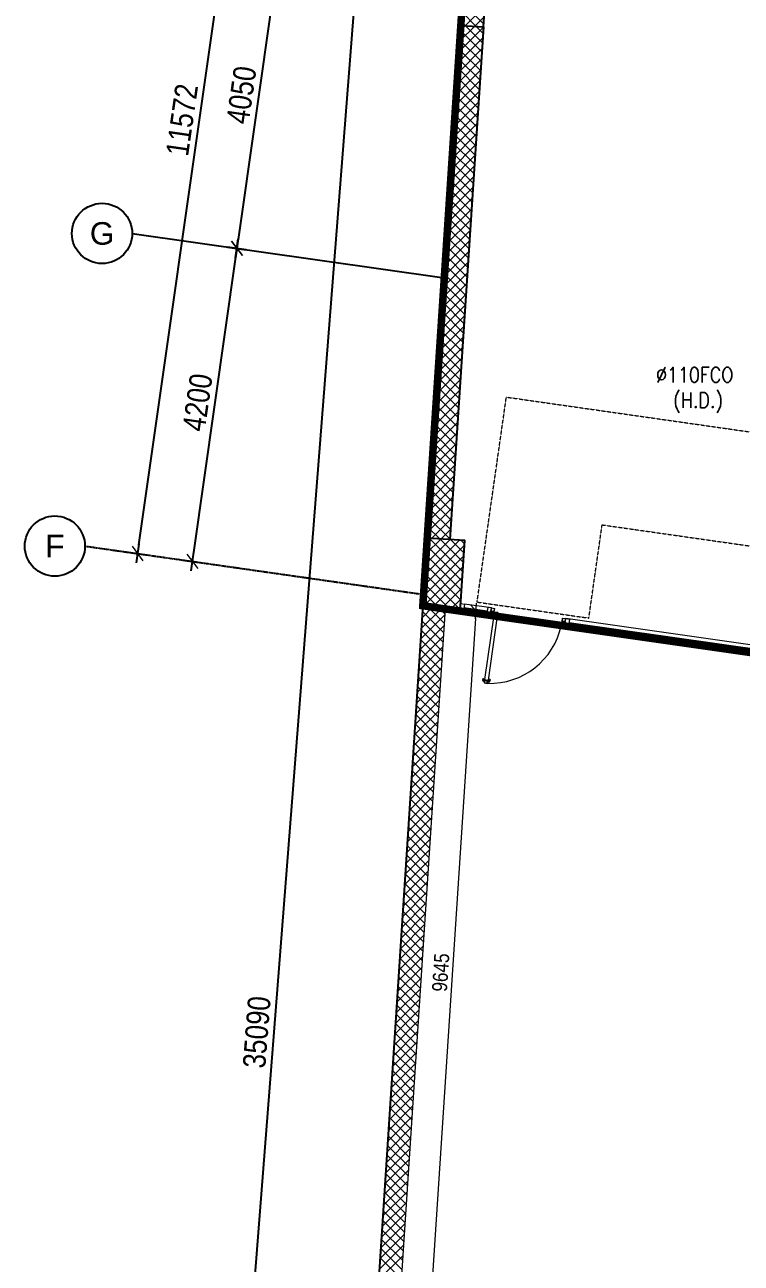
# Model space of a CAD drawing. Header units: inches. Extents: x 860051 to 1567527, y 277639 to 595672.
# Drawn here: x 1016907 to 1026428, y 354142 to 370593 of the extents above; entities that cross this region are included whole.
import ezdxf
from ezdxf.enums import TextEntityAlignment as Align

# ---------------------------------------------------------------- set-up
doc = ezdxf.new("R2010")
doc.units = ezdxf.units.IN
doc.header["$MEASUREMENT"] = 0
for name, pattern in [('CENTER', [50.8, 31.75, -6.35, 6.35, -6.35]), ('DASHED2', [9.525, 6.35, -3.175]), ('DOT2', [3.175, 0, -3.175]), ('HIDDEN', [9.525, 6.35, -3.175])]:
    doc.linetypes.add(name, pattern=pattern)
for name, color, linetype, lineweight in [('A-BLOCK', 43, 'Continuous', 13), ('A-DIMENSION', 7, 'Continuous', 9), ('A-GLASS', 4, 'Continuous', 5), ('A-HATCH CONCRETE', 254, 'Continuous', 5), ('A-LEASING LINE', 7, 'DASHED2', 9), ('escape route', 8, 'HIDDEN', 15)]:
    doc.layers.add(name, color=color, linetype=linetype, lineweight=lineweight)
for name, color, linetype in [('Axis', 9, 'CENTER'), ('dim-axis', 15, 'Continuous'), ('FFNEW', 252, 'Continuous'), ('P-PIPE-DRA-TXT', 181, 'Continuous'), ('S-COL', 210, 'Continuous'), ('S-WALL', 1, 'Continuous')]:
    doc.layers.add(name, color=color, linetype=linetype)
doc.styles.add('ARIAL', font='ARIALN.TTF')
doc.styles.add('SS', font='romand.shx', dxfattribs={"width": 0.85, "height": 200})
doc.styles.get("Standard").update_dxf_attribs({"font": 'arial.ttf'})
doc.styles.add('style1', font='arial.ttf')
doc.dimstyles.new('DIM-100', dxfattribs={"dimscale": 150, "dimtxt": 2, "dimasz": 1, "dimexe": 0.75, "dimexo": 1, "dimgap": 0.5, "dimtad": 1, "dimdec": 0, "dimzin": 11, "dimdsep": 46, "dimtxsty": 'ARIAL', "dimblk": 'R', "dimcen": 2.5, "dimdle": 1, "dimclrd": 256, "dimclre": 256, "dimclrt": 256, "dimazin": 0, "dimtfac": 1, "dimtdec": 0, "dimtix": 1, "dimtmove": 2, "dimatfit": 3, "dimldrblk": 'R', "dimtolj": 1, "dimtzin": 3, "dimlwd": -1, "dimlwe": 13, "dimarcsym": 0})
doc.dimstyles.get("Standard").update_dxf_attribs({"dimtxt": 0.18, "dimasz": 0.18, "dimexe": 0.18, "dimexo": 0.0625, "dimgap": 0.09, "dimtad": 0, "dimtih": 1, "dimtoh": 1, "dimdec": 4, "dimzin": 0, "dimdsep": 46, "dimtxsty": 'Standard', "dimcen": 0.09, "dimadec": 0, "dimazin": 0, "dimtfac": 1, "dimtdec": 4, "dimtofl": 0, "dimtmove": 0, "dimatfit": 3, "dimfxl": 1, "dimtolj": 1, "dimtzin": 0, "dimarcsym": 0})
pattern_1 = [(45, (1013480.555, -68927.58), (-66.29126, 66.29126), []), (135, (1013480.555, -68927.58), (-66.29126, -66.29126), [])]

# ---------------------------------------------------------------- blocks, each defined once
blk = doc.blocks.new('R')
for p, q in [((-1.05, 0), (1.05, 0)), ((0, -1.05), (0, 1.05))]:
    blk.add_line(p, q)
at = {"color": 4, "lineweight": 13}
blk.add_line((-0.71, -0.71), (0.71, 0.71), dxfattribs=at)
blk = doc.blocks.new('*D129')
at = {"layer": 'A-DIMENSION', "linetype": 'DOT2', "lineweight": 13, "transparency": 16777216}
for p, q in [((1022595, 362827), (1022977, 362802)), ((1021964, 353203), (1022346, 353178))]:
    blk.add_line(p, q, dxfattribs=at)
at = {"layer": 'A-DIMENSION', "transparency": 16777216}
blk.add_line((1022896, 362707), (1022278, 353283), dxfattribs=at)
at = {"layer": 'Defpoints', "color": 0, "transparency": 16777216}
for p in [(1022495, 362833), (1021865, 353209), (1022272, 353183)]:
    blk.add_point(p, dxfattribs=at)
at = {"layer": 'A-DIMENSION', "transparency": 16777216, "xscale": 100, "yscale": 100, "zscale": 100}
for p, rotation in [((1022902, 362807), 86.25104902137335), ((1022272, 353183), 266.2510490213733)]:
    blk.add_blockref('R', p, dxfattribs=dict(at, rotation=rotation))
at = {"layer": 'A-DIMENSION', "transparency": 16777216, "insert": (1022435, 358005), "char_height": 200, "attachment_point": 5, "rotation": 86.251, "style": 'ARIAL'}
blk.add_mtext('\\A1;9645', dxfattribs=at)
blk = doc.blocks.new('*D107')
at = {"layer": 'Defpoints', "color": 0, "transparency": 16777216}
for p in [(1417261, 597924), (1417261, 597924), (1415626, 586468)]:
    blk.add_point(p, dxfattribs=at)
at = {"layer": 'dim-axis', "color": 251, "linetype": 'DOT2', "lineweight": 13, "transparency": 16777216}
for p, q in [((1417113, 597945), (1417150, 597940)), ((1415478, 586489), (1415515, 586484))]:
    blk.add_line(p, q, dxfattribs=at)
at = {"layer": 'dim-axis', "color": 251, "transparency": 16777216}
blk.add_line((1415643, 586586), (1417244, 597805), dxfattribs=at)
at = {"layer": 'dim-axis', "color": 251, "transparency": 16777216, "xscale": 120, "yscale": 120, "zscale": 120}
for p, rotation in [((1417261, 597924), 81.8772662833131), ((1415626, 586468), 261.8772662833131)]:
    blk.add_blockref('R', p, dxfattribs=dict(at, rotation=rotation))
at = {"layer": 'dim-axis', "color": 251, "transparency": 16777216, "insert": (1416218, 592228), "char_height": 300, "attachment_point": 5, "rotation": 81.8773, "style": 'ARIAL'}
blk.add_mtext('\\A1;11572', dxfattribs=at)
blk = doc.blocks.new('*D109')
at = {"layer": 'Defpoints', "color": 0, "transparency": 16777216}
for p in [(1417520, 594531), (1416947, 590522), (1416947, 590522)]:
    blk.add_point(p, dxfattribs=at)
at = {"layer": 'dim-axis', "color": 251, "linetype": 'DOT2', "lineweight": 13, "transparency": 16777216}
for p, q in [((1417371, 594552), (1417408, 594547)), ((1416799, 590543), (1416836, 590538))]:
    blk.add_line(p, q, dxfattribs=at)
at = {"layer": 'dim-axis', "color": 251, "transparency": 16777216}
blk.add_line((1417503, 594412), (1416964, 590640), dxfattribs=at)
at = {"layer": 'dim-axis', "color": 251, "transparency": 16777216, "xscale": 120, "yscale": 120, "zscale": 120}
for p, rotation in [((1417520, 594531), 81.87726634670558), ((1416947, 590522), 261.8772663467056)]:
    blk.add_blockref('R', p, dxfattribs=dict(at, rotation=rotation))
at = {"layer": 'dim-axis', "color": 251, "transparency": 16777216, "insert": (1417008, 592559), "char_height": 300, "attachment_point": 5, "rotation": 81.8773, "style": 'ARIAL'}
blk.add_mtext('\\A1;4050', dxfattribs=at)
blk = doc.blocks.new('*D110')
at = {"layer": 'Defpoints', "color": 0, "transparency": 16777216}
for p in [(1416947, 590522), (1416354, 586364), (1416354, 586364)]:
    blk.add_point(p, dxfattribs=at)
at = {"layer": 'dim-axis', "color": 251, "linetype": 'DOT2', "lineweight": 13, "transparency": 16777216}
for p, q in [((1416799, 590543), (1416836, 590538)), ((1416205, 586385), (1416243, 586380))]:
    blk.add_line(p, q, dxfattribs=at)
at = {"layer": 'dim-axis', "color": 251, "transparency": 16777216}
blk.add_line((1416930, 590403), (1416371, 586483), dxfattribs=at)
at = {"layer": 'dim-axis', "color": 251, "transparency": 16777216, "xscale": 120, "yscale": 120, "zscale": 120}
for p, rotation in [((1416947, 590522), 81.87726634670558), ((1416354, 586364), 261.8772663467056)]:
    blk.add_blockref('R', p, dxfattribs=dict(at, rotation=rotation))
at = {"layer": 'dim-axis', "color": 251, "transparency": 16777216, "insert": (1416425, 588475), "char_height": 300, "attachment_point": 5, "rotation": 81.8773, "style": 'ARIAL'}
blk.add_mtext('\\A1;4200', dxfattribs=at)
blk = doc.blocks.new('*D86')
at = {"layer": 'Defpoints', "color": 0, "transparency": 16777216}
for p in [(1418810, 597585), (1420642, 597441), (1417901, 562459)]:
    blk.add_point(p, dxfattribs=at)
at = {"layer": 'dim-axis', "color": 251, "linetype": 'DOT2', "lineweight": 13, "transparency": 16777216}
for p, q in [((1420492, 597453), (1418698, 597594)), ((1417752, 562470), (1415957, 562611))]:
    blk.add_line(p, q, dxfattribs=at)
at = {"layer": 'dim-axis', "color": 251, "transparency": 16777216}
blk.add_line((1416079, 562722), (1418801, 597465), dxfattribs=at)
at = {"layer": 'dim-axis', "color": 251, "transparency": 16777216, "xscale": 120, "yscale": 120, "zscale": 120}
for p, rotation in [((1418810, 597585), 85.52071850426807), ((1416070, 562602), 265.5207185042681)]:
    blk.add_blockref('R', p, dxfattribs=dict(at, rotation=rotation))
at = {"layer": 'dim-axis', "color": 251, "transparency": 16777216, "insert": (1417212, 580111), "char_height": 300, "attachment_point": 5, "rotation": 85.5207, "style": 'ARIAL'}
blk.add_mtext('\\A1;35090', dxfattribs=at)
blk = doc.blocks.new('SGSR')
at = {"layer": 'Axis', "color": 251, "ltscale": 0.5}
blk.add_line((1414927.7, 586567.4), (1419426.9, 585925.2), dxfattribs=at)
at = {"layer": 'Axis', "color": 251, "linetype": 'Continuous'}
for centre in [(1415154.9, 590720.4), (1414527.7, 586567.4)]:
    blk.add_circle(centre, 400, dxfattribs=at)
at = {"layer": 'dim-axis', "color": 251}
blk.add_line((1415554.9, 590720.4), (1419702.3, 590128.5), dxfattribs=at)
at = {"layer": 'S-WALL', "color": 251}
blk.add_lwpolyline([(1417889.2, 562458.6), (1468019.2, 562458.6), (1469810.8, 590401.2), (1420184.3, 597484.1)], close=True, dxfattribs=at)
at = {"layer": 'Axis', "color": 251, "linetype": 'Continuous', "style": 'style1'}
for s, p in [('G', (1415154.9, 590720.4)), ('F', (1414527.7, 586567.4))]:
    blk.add_text(s, height=300, dxfattribs=at).set_placement(p, align=Align.MIDDLE)
at = {"layer": 'dim-axis', "color": 251}
for p1, p2, distance, picture, middle in [((1415626.3, 586467.7), (1417261.4, 597923.9), 0, '*D107', (1416218, 592228)), ((1417901.1, 562458.6), (1420641.6, 597441.4), 1837.1, '*D86', (1417212.3, 580111.3))]:
    dim = blk.add_aligned_dim(p1=p1, p2=p2, distance=distance, dimstyle='DIM-100', override={"dimasz": 0.8, "dimclrd": 251, "dimclre": 251, "dimclrt": 251}, dxfattribs=at)
    dim.commit()
    dim.dimension.update_dxf_attribs({"geometry": picture, "text_midpoint": middle})
for base, p1, p2, picture, middle in [((1416947.3, 590521.7), (1417519.6, 594531.1), (1416947.3, 590521.7), '*D109', (1417007.6, 592558.6)), ((1416353.9, 586363.8), (1416947.3, 590521.7), (1416353.9, 586363.8), '*D110', (1416424.7, 588475))]:
    dim = blk.add_linear_dim(base=base, p1=p1, p2=p2, angle=81.87727, dimstyle='DIM-100', override={"dimasz": 0.8, "dimclrd": 251, "dimclre": 251, "dimclrt": 251}, dxfattribs=at)
    dim.commit()
    dim.dimension.update_dxf_attribs({"geometry": picture, "text_midpoint": middle})

msp = doc.modelspace()

# ---------------------------------------------------------------- hatches: boundary and pattern name
at = {"layer": 'A-HATCH CONCRETE'}
h = msp.add_hatch(dxfattribs=at)
h.set_pattern_fill('ANSI37', color=251, scale=750)
h.set_pattern_definition(pattern_1)
h.paths.add_polyline_path([(1022702.3, 370583.9), (1023001.7, 370564.3), (1023046, 371240.1), (1022748.1, 371282.4)])
h = msp.add_hatch(dxfattribs=at)
h.set_pattern_fill('ANSI37', color=251, scale=750)
h.set_pattern_definition(pattern_1)
h.paths.add_polyline_path([(1022755.1, 363741.3), (1022256.2, 363774), (1022197.4, 362875.9), (1022693.8, 362805.1)])
h = msp.add_hatch(dxfattribs=at)
h.set_pattern_fill('ANSI37', color=254, scale=750)
h.set_pattern_definition([(45, (1013480.555, -68927.58), (-66.29126, 66.29126), []), (135, (1013480.555, -68927.58), (-66.29126, -66.29126), [])])
h.paths.add_polyline_path([(1022693.8, 362805.1), (1022197.4, 362875.9), (1022693.8, 362805.1)])

# ---------------------------------------------------------------- linework, layer by layer
at = {"layer": 'A-BLOCK', "color": 254, "ltscale": 100}
msp.add_line((1022495.1, 362833.4), (1021635.2, 349709.4), dxfattribs=at)
at = {"layer": 'A-BLOCK', "color": 251, "ltscale": 100}
for p, q in [((1022495.1, 362833.4), (1022495.1, 362833.4)), ((1031083.6, 361607.6), (1024084.3, 362606.5))]:
    msp.add_line(p, q, dxfattribs=at)
msp.add_lwpolyline([(1023044.4, 362755), (1023044.4, 362755), (1023093.9, 362747.9), (1023093.9, 362748)], dxfattribs=at)
at = {"layer": 'A-GLASS', "color": 251}
for p, q in [((1023093.9, 362747.9), (1022736, 362799)), ((1023051.5, 362804.5), (1022743.2, 362848.5)), ((1023108, 362846.9), (1022750.2, 362897.9)), ((1031083.6, 361607.6), (1024084.3, 362606.5)), ((1031097.8, 361706.5), (1024098.4, 362705.5)), ((1031090.7, 361657.2), (1024140.9, 362649.1))]:
    msp.add_line(p, q, dxfattribs=at)
at = {"layer": 'A-GLASS', "color": 254}
msp.add_line((1023093.9, 362747.9), (1022736, 362799), dxfattribs=at)
at = {"layer": 'A-GLASS', "color": 254, "ltscale": 0.5}
for p, q in [((1023140.2, 362750.5), (1023018.2, 361895.5)), ((1023185.1, 362744), (1023063.1, 361889.1)), ((1023101.6, 362801.9), (1023108, 362846.9)), ((1023101.6, 362801.9), (1023146.6, 362795.5)), ((1023106.7, 362805.7), (1023111.9, 362841.7)), ((1023142.7, 362800.6), (1023106.7, 362805.7)), ((1023108, 362846.9), (1023153, 362840.5)), ((1023147.9, 362836.6), (1023111.9, 362841.7)), ((1023140.2, 362750.5), (1023146.6, 362795.5)), ((1023140.2, 362750.5), (1023158.2, 362747.9)), ((1023142.7, 362800.6), (1023147.9, 362836.6)), ((1023150.4, 362790.3), (1023145.3, 362754.3)), ((1023145.3, 362754.3), (1023154.3, 362753)), ((1023146.6, 362795.5), (1023153, 362840.5)), ((1023146.6, 362795.5), (1023191.6, 362789)), ((1023150.4, 362790.3), (1023186.4, 362785.2)), ((1023155.6, 362762), (1023154.3, 362753)), ((1023155.6, 362762), (1023160.1, 362761.4)), ((1023158.2, 362747.9), (1023160.1, 362761.4)), ((1023159.4, 362756.9), (1023168.4, 362755.6)), ((1023167.2, 362746.6), (1023169.1, 362760.1)), ((1023167.2, 362746.6), (1023185.2, 362744)), ((1023169.1, 362760.1), (1023173.6, 362759.5)), ((1023173.6, 362759.5), (1023172.3, 362750.5)), ((1023172.3, 362750.5), (1023181.3, 362749.2)), ((1023186.4, 362785.2), (1023181.3, 362749.2)), ((1023185.2, 362744), (1023191.6, 362789)), ((1022995.1, 361910.7), (1022991.5, 361885.5)), ((1022995.1, 361910.7), (1023001.8, 361909.7)), ((1023001.8, 361909.7), (1022998.2, 361884.5)), ((1023014.6, 361870.7), (1023001.1, 361872.7)), ((1023015.6, 361877.5), (1023002.1, 361879.4)), ((1023018.2, 361895.5), (1023011.8, 361850.5)), ((1023011.8, 361850.5), (1023056.8, 361844.1)), ((1023016.9, 361854.3), (1023022, 361890.3)), ((1023016.9, 361854.3), (1023052.9, 361849.2)), ((1023018.2, 361895.5), (1023036.2, 361892.9)), ((1023022, 361890.3), (1023031, 361889.1)), ((1023029.7, 361880.1), (1023031, 361889.1)), ((1023029.7, 361880.1), (1023034.2, 361879.4)), ((1023036.2, 361892.9), (1023034.2, 361879.4)), ((1023034.9, 361883.9), (1023043.9, 361882.6)), ((1023045.2, 361891.6), (1023043.2, 361878.1)), ((1023043.2, 361878.1), (1023047.7, 361877.5)), ((1023045.2, 361891.6), (1023063.2, 361889.1)), ((1023047.7, 361877.5), (1023049, 361886.5)), ((1023049, 361886.5), (1023058, 361885.2)), ((1023052.9, 361849.2), (1023058, 361885.2)), ((1023063.2, 361889.1), (1023056.8, 361844.1)), ((1023059.6, 361864.3), (1023073.1, 361862.4)), ((1023060.6, 361871.1), (1023074.1, 361869.1)), ((1023082.8, 361898.1), (1023079.3, 361873)), ((1023089.6, 361897.2), (1023082.8, 361898.1)), ((1023089.6, 361897.2), (1023086, 361872))]:
    msp.add_line(p, q, dxfattribs=at)
at = {"layer": 'A-GLASS', "color": 251, "ltscale": 0.5}
for p, q in [((1023101.6, 362801.9), (1023108, 362846.9)), ((1023101.6, 362801.9), (1023146.6, 362795.5)), ((1023106.7, 362805.7), (1023111.9, 362841.7)), ((1023142.7, 362800.6), (1023106.7, 362805.7)), ((1023108, 362846.9), (1023153, 362840.5)), ((1023147.9, 362836.6), (1023111.9, 362841.7)), ((1023140.2, 362750.5), (1023138.9, 362741.6)), ((1023140.2, 362750.5), (1023146.6, 362795.5)), ((1023140.2, 362750.5), (1023158.2, 362747.9)), ((1023142.7, 362800.6), (1023147.9, 362836.6)), ((1023150.4, 362790.3), (1023145.3, 362754.3)), ((1023145.3, 362754.3), (1023154.3, 362753)), ((1023146.6, 362795.5), (1023153, 362840.5)), ((1023146.6, 362795.5), (1023191.6, 362789)), ((1023150.4, 362790.3), (1023186.4, 362785.2)), ((1023155.6, 362762), (1023154.3, 362753)), ((1023155.6, 362762), (1023160.1, 362761.4)), ((1023158.2, 362747.9), (1023160.1, 362761.4)), ((1023159.4, 362756.9), (1023168.4, 362755.6)), ((1023167.2, 362746.6), (1023169.1, 362760.1)), ((1023167.2, 362746.6), (1023185.2, 362744)), ((1023169.1, 362760.1), (1023173.6, 362759.5)), ((1023173.6, 362759.5), (1023172.3, 362750.5)), ((1023172.3, 362750.5), (1023181.3, 362749.2)), ((1023186.4, 362785.2), (1023181.3, 362749.2)), ((1023185.1, 362744), (1023183.9, 362735.1)), ((1023185.2, 362744), (1023191.6, 362789)), ((1024047, 362667), (1024053.4, 362712)), ((1024047, 362667), (1024092, 362660.5)), ((1024052.1, 362670.8), (1024057.3, 362706.8)), ((1024088.1, 362665.7), (1024052.1, 362670.8)), ((1024053.4, 362712), (1024098.4, 362705.5)), ((1024093.3, 362701.7), (1024057.3, 362706.8)), ((1024088.1, 362665.7), (1024093.3, 362701.7)), ((1024092, 362660.5), (1024098.4, 362705.5))]:
    msp.add_line(p, q, dxfattribs=at)
at = {"layer": 'A-GLASS', "color": 251}
for points in [[(1022750.2, 362897.9), (1022736.1, 362798.9), (1022693.8, 362805.1), (1022700.7, 362905)], [(1023058.5, 362853.9), (1023044.4, 362755), (1023093.9, 362747.9), (1023108, 362846.9)], [(1024147.9, 362698.5), (1024133.8, 362599.5), (1024084.3, 362606.5), (1024098.4, 362705.5)]]:
    msp.add_lwpolyline(points, close=True, dxfattribs=at)
at = {"layer": 'A-GLASS', "color": 254}
msp.add_lwpolyline([(1022736.1, 362799), (1022736.1, 362798.9), (1022693.8, 362805.1), (1022693.8, 362805.1)], dxfattribs=at)
at = {"layer": 'A-GLASS', "color": 251, "ltscale": 0.5}
msp.add_circle((1023142.1, 362792.1), 3.98, dxfattribs=at)
at = {"layer": 'A-GLASS', "color": 254, "ltscale": 0.5}
msp.add_circle((1023142.1, 362792.1), 3.98, dxfattribs=at)
for centre, radius, start, end in [((1023083.3, 362819.4), 975.7, 268.443, 347.80954), ((1023002.7, 361883.9), 11.4, 171.90412, 261.85506), ((1023002.7, 361883.9), 4.55, 171.90412, 261.85506), ((1023074.8, 361873.6), 11.4, 261.90476, 351.85569), ((1023074.8, 361873.6), 4.55, 261.90476, 351.85569)]:
    msp.add_arc(centre, radius, start, end, dxfattribs=at)
at = {"layer": 'A-GLASS', "color": 251, "ltscale": 0.5}
msp.add_arc((1023083.3, 362819.4), 975.7, 347.80954, 351.01275, dxfattribs=at)
at = {"layer": 'A-HATCH CONCRETE', "color": 251, "linetype": 'Continuous'}
for p, q in [((1022678.9, 370235.9), (1023000.6, 370557.6)), ((1022688.2, 370377.7), (1022882.6, 370572.1)), ((1022979.3, 370232.9), (1022697.2, 370515)), ((1022697.5, 370519.6), (1022758.1, 370580.3)), ((1022987.5, 370357.3), (1022765, 370579.8)), ((1022995.6, 370481.7), (1022906.8, 370570.5)), ((1022669.6, 370094), (1022991.3, 370415.7)), ((1022971.2, 370108.5), (1022689, 370390.6)), ((1022660.3, 369952.1), (1022982, 370273.8)), ((1022954.9, 369859.6), (1022672.7, 370141.8)), ((1022963, 369984), (1022680.9, 370266.2)), ((1022641.7, 369668.4), (1022963.4, 369990.1)), ((1022651, 369810.2), (1022972.7, 370132)), ((1022946.7, 369735.2), (1022664.6, 370017.3)), ((1022632.4, 369526.5), (1022954.1, 369848.2)), ((1022938.6, 369610.7), (1022656.4, 369892.9)), ((1022623.1, 369384.6), (1022944.8, 369706.3)), ((1022930.4, 369486.3), (1022648.3, 369768.5)), ((1022613.8, 369242.7), (1022935.5, 369564.4)), ((1022914.1, 369237.5), (1022632, 369519.6)), ((1022922.3, 369361.9), (1022640.1, 369644)), ((1022604.5, 369100.8), (1022926.2, 369422.6)), ((1022906, 369113), (1022623.8, 369395.2)), ((1022595.2, 368959), (1022916.9, 369280.7)), ((1022897.8, 368988.6), (1022615.6, 369270.8)), ((1022576.6, 368675.2), (1022898.3, 368996.9)), ((1022585.9, 368817.1), (1022907.6, 369138.8)), ((1022881.5, 368739.7), (1022599.3, 369021.9)), ((1022889.7, 368864.2), (1022607.5, 369146.3)), ((1022567.3, 368533.3), (1022889.1, 368855)), ((1022873.3, 368615.3), (1022591.2, 368897.5)), ((1022558, 368391.4), (1022879.8, 368713.2)), ((1022865.2, 368490.9), (1022583, 368773)), ((1022548.7, 368249.6), (1022870.5, 368571.3)), ((1022848.9, 368242), (1022566.7, 368524.2)), ((1022857, 368366.5), (1022574.9, 368648.6)), ((1022539.4, 368107.7), (1022861.2, 368429.4)), ((1022840.7, 368117.6), (1022558.6, 368399.7)), ((1022530.1, 367965.8), (1022851.9, 368287.5)), ((1022832.6, 367993.2), (1022550.4, 368275.3)), ((1022511.5, 367682), (1022833.3, 368003.8)), ((1022520.8, 367823.9), (1022842.6, 368145.6)), ((1022816.3, 367744.3), (1022534.1, 368026.5)), ((1022824.4, 367868.7), (1022542.3, 368150.9)), ((1022502.3, 367540.2), (1022824, 367861.9)), ((1022808.1, 367619.9), (1022526, 367902)), ((1022493, 367398.3), (1022814.7, 367720)), ((1022800, 367495.4), (1022517.8, 367777.6)), ((1022483.7, 367256.4), (1022805.4, 367578.1)), ((1022783.7, 367246.6), (1022501.5, 367528.7)), ((1022791.8, 367371), (1022509.7, 367653.2)), ((1022474.4, 367114.5), (1022796.1, 367436.3)), ((1022775.5, 367122.2), (1022493.4, 367404.3)), ((1022465.1, 366972.6), (1022786.8, 367294.4)), ((1022767.4, 366997.7), (1022485.2, 367279.9)), ((1022455.8, 366830.8), (1022777.5, 367152.5)), ((1022751, 366748.9), (1022468.9, 367031)), ((1022759.2, 366873.3), (1022477, 367155.5)), ((1022437.2, 366547), (1022758.9, 366868.7)), ((1022446.5, 366688.9), (1022768.2, 367010.6)), ((1022742.9, 366624.4), (1022460.7, 366906.6)), ((1022427.9, 366405.1), (1022749.6, 366726.9)), ((1022734.7, 366500), (1022452.6, 366782.2)), ((1022418.6, 366263.3), (1022740.3, 366585)), ((1022718.4, 366251.2), (1022436.3, 366533.3)), ((1022726.6, 366375.6), (1022444.4, 366657.7)), ((1022409.3, 366121.4), (1022731, 366443.1)), ((1022710.3, 366126.7), (1022428.1, 366408.9)), ((1022400, 365979.5), (1022721.7, 366301.2)), ((1022702.1, 366002.3), (1022420, 366284.4)), ((1022390.7, 365837.6), (1022712.4, 366159.3)), ((1022685.8, 365753.4), (1022403.7, 366035.6)), ((1022694, 365877.9), (1022411.8, 366160)), ((1022372.1, 365553.9), (1022693.8, 365875.6)), ((1022381.4, 365695.7), (1022703.1, 366017.5)), ((1022677.7, 365629), (1022395.5, 365911.2)), ((1022362.8, 365412), (1022684.5, 365733.7)), ((1022669.5, 365504.6), (1022387.4, 365786.7)), ((1022353.5, 365270.1), (1022675.2, 365591.8)), ((1022653.2, 365255.7), (1022371.1, 365537.9)), ((1022661.4, 365380.1), (1022379.2, 365662.3)), ((1022344.2, 365128.2), (1022665.9, 365449.9)), ((1022645.1, 365131.3), (1022362.9, 365413.4)), ((1022334.9, 364986.3), (1022656.6, 365308.1)), ((1022636.9, 365006.9), (1022354.7, 365289)), ((1022325.6, 364844.5), (1022647.3, 365166.2)), ((1022620.6, 364758), (1022338.4, 365040.2)), ((1022628.7, 364882.4), (1022346.6, 365164.6)), ((1022307, 364560.7), (1022628.7, 364882.4)), ((1022316.3, 364702.6), (1022638, 365024.3)), ((1022612.4, 364633.6), (1022330.3, 364915.7)), ((1022297.7, 364418.8), (1022619.4, 364740.5)), ((1022604.3, 364509.1), (1022322.1, 364791.3)), ((1022288.4, 364276.9), (1022610.2, 364598.7)), ((1022596.1, 364384.7), (1022314, 364666.9)), ((1022279.1, 364135.1), (1022600.9, 364456.8)), ((1022579.8, 364135.9), (1022297.7, 364418)), ((1022588, 364260.3), (1022305.8, 364542.4)), ((1022269.8, 363993.2), (1022591.6, 364314.9)), ((1022571.7, 364011.4), (1022289.5, 364293.6)), ((1022260.5, 363851.3), (1022582.3, 364173)), ((1022563.5, 363887), (1022281.4, 364169.2)), ((1022422.2, 363763.1), (1022265.1, 363920.3)), ((1022555.4, 363762.6), (1022273.2, 364044.7)), ((1022312.2, 363770.3), (1022573, 364031.2)), ((1022436.6, 363762.2), (1022563.7, 363889.3)), ((1022280.3, 363772.4), (1022256.9, 363795.9)), ((1022241.9, 363567.5), (1022242.7, 363568.3)), ((1022249.4, 363670.8), (1022248.8, 363671.4)), ((1022251.2, 363709.4), (1022252, 363710.2)), ((1022233.1, 363421.9), (1022232.4, 363422.6)), ((1022232.6, 363425.7), (1022233.4, 363426.4)), ((1022241.3, 363546.3), (1022240.6, 363547)), ((1022223.4, 363283.8), (1022224.1, 363284.6)), ((1022225, 363297.5), (1022224.3, 363298.1)), ((1022214.1, 363141.9), (1022214.8, 363142.7)), ((1022216.8, 363173), (1022216.1, 363173.7)), ((1022200.5, 362924.2), (1022199.8, 362924.9)), ((1022204.8, 363000), (1022205.5, 363000.8)), ((1022208.7, 363048.6), (1022208, 363049.3)), ((1022327.3, 362857.4), (1022327.3, 362857.4)), ((1022412, 362845.3), (1022412, 362845.3)), ((1022443.3, 362840.8), (1022443.3, 362840.8))]:
    msp.add_line(p, q, dxfattribs=at)
at = {"layer": 'A-HATCH CONCRETE', "color": 254, "linetype": 'Continuous'}
for p, q in [((1022241.9, 363567.5), (1022242.7, 363568.3)), ((1022233.1, 363421.9), (1022232.4, 363422.6)), ((1022232.6, 363425.7), (1022233.4, 363426.4)), ((1022241.3, 363546.3), (1022240.6, 363547)), ((1022223.4, 363283.8), (1022224.1, 363284.6)), ((1022225, 363297.5), (1022224.3, 363298.1)), ((1022214.1, 363141.9), (1022214.8, 363142.7)), ((1022216.8, 363173), (1022216.1, 363173.7)), ((1022200.5, 362924.2), (1022199.8, 362924.9)), ((1022204.8, 363000), (1022205.5, 363000.8)), ((1022208.7, 363048.6), (1022208, 363049.3)), ((1022167.6, 362432.5), (1022489.3, 362754.2)), ((1022176.9, 362574.4), (1022443.3, 362840.8)), ((1022186.2, 362716.3), (1022327.3, 362857.4)), ((1022473.8, 362518.3), (1022191.7, 362800.4)), ((1022195.5, 362858.2), (1022211.3, 362874)), ((1022482, 362642.7), (1022257.3, 362867.4)), ((1022490.1, 362767.1), (1022412, 362845.3)), ((1022158.3, 362290.6), (1022480, 362612.4)), ((1022465.7, 362393.8), (1022183.5, 362676)), ((1022149, 362148.8), (1022470.7, 362470.5)), ((1022449.4, 362145), (1022167.2, 362427.1)), ((1022457.5, 362269.4), (1022175.4, 362551.6)), ((1022139.7, 362006.9), (1022461.4, 362328.6)), ((1022441.2, 362020.6), (1022159.1, 362302.7)), ((1022130.4, 361865), (1022452.1, 362186.7)), ((1022433.1, 361896.1), (1022150.9, 362178.3)), ((1022121.1, 361723.1), (1022442.8, 362044.8)), ((1022416.8, 361647.3), (1022134.6, 361929.4)), ((1022424.9, 361771.7), (1022142.8, 362053.9)), ((1022102.5, 361439.4), (1022424.2, 361761.1)), ((1022111.8, 361581.2), (1022433.5, 361903)), ((1022408.6, 361522.8), (1022126.5, 361805)), ((1022093.2, 361297.5), (1022414.9, 361619.2)), ((1022400.5, 361398.4), (1022118.3, 361680.6)), ((1022083.9, 361155.6), (1022405.6, 361477.3)), ((1022384.1, 361149.6), (1022102, 361431.7)), ((1022392.3, 361274), (1022110.1, 361556.1)), ((1022074.6, 361013.7), (1022396.3, 361335.4)), ((1022376, 361025.1), (1022093.8, 361307.3)), ((1022065.3, 360871.8), (1022387, 361193.6)), ((1022367.8, 360900.7), (1022085.7, 361182.8)), ((1022056, 360730), (1022377.7, 361051.7)), ((1022351.5, 360651.8), (1022069.4, 360934)), ((1022359.7, 360776.3), (1022077.5, 361058.4)), ((1022037.4, 360446.2), (1022359.1, 360767.9)), ((1022046.7, 360588.1), (1022368.4, 360909.8)), ((1022343.4, 360527.4), (1022061.2, 360809.6)), ((1022028.1, 360304.3), (1022349.8, 360626.1)), ((1022335.2, 360403), (1022053.1, 360685.1)), ((1022018.8, 360162.4), (1022340.6, 360484.2)), ((1022318.9, 360154.1), (1022036.8, 360436.3)), ((1022327.1, 360278.5), (1022044.9, 360560.7)), ((1022009.5, 360020.6), (1022331.3, 360342.3)), ((1022310.8, 360029.7), (1022028.6, 360311.8)), ((1022000.2, 359878.7), (1022322, 360200.4)), ((1022302.6, 359905.3), (1022020.5, 360187.4)), ((1021990.9, 359736.8), (1022312.7, 360058.5)), ((1022294.5, 359780.8), (1022012.3, 360063)), ((1021972.3, 359453.1), (1022294.1, 359774.8)), ((1021981.6, 359594.9), (1022303.4, 359916.7)), ((1022278.2, 359532), (1021996, 359814.1)), ((1022286.3, 359656.4), (1022004.2, 359938.6)), ((1021963, 359311.2), (1022284.8, 359632.9)), ((1022270, 359407.5), (1021987.8, 359689.7)), ((1021953.7, 359169.3), (1022275.5, 359491)), ((1022261.9, 359283.1), (1021979.7, 359565.3)), ((1021944.5, 359027.4), (1022266.2, 359349.1)), ((1022245.5, 359034.3), (1021963.4, 359316.4)), ((1022253.7, 359158.7), (1021971.5, 359440.8)), ((1021935.2, 358885.5), (1022256.9, 359207.3)), ((1022237.4, 358909.8), (1021955.2, 359192)), ((1021925.9, 358743.7), (1022247.6, 359065.4)), ((1022229.2, 358785.4), (1021947.1, 359067.6)), ((1021916.6, 358601.8), (1022238.3, 358923.5)), ((1022212.9, 358536.5), (1021930.8, 358818.7)), ((1022221.1, 358661), (1021938.9, 358943.1)), ((1021898, 358318), (1022219.7, 358639.7)), ((1021907.3, 358459.9), (1022229, 358781.6)), ((1022204.8, 358412.1), (1021922.6, 358694.3)), ((1021888.7, 358176.1), (1022210.4, 358497.9)), ((1022196.6, 358287.7), (1021914.5, 358569.8)), ((1021879.4, 358034.3), (1022201.1, 358356)), ((1022180.3, 358038.8), (1021898.2, 358321)), ((1022188.5, 358163.2), (1021906.3, 358445.4)), ((1021870.1, 357892.4), (1022191.8, 358214.1)), ((1022172.2, 357914.4), (1021890, 358196.5)), ((1021860.8, 357750.5), (1022182.5, 358072.2)), ((1022164, 357790), (1021881.9, 358072.1)), ((1021851.5, 357608.6), (1022173.2, 357930.3)), ((1022147.7, 357541.1), (1021865.6, 357823.3)), ((1022155.9, 357665.5), (1021873.7, 357947.7)), ((1021832.9, 357324.9), (1022154.6, 357646.6)), ((1021842.2, 357466.7), (1022163.9, 357788.5)), ((1022139.6, 357416.7), (1021857.4, 357698.8)), ((1021823.6, 357183), (1022145.3, 357504.7)), ((1022131.4, 357292.2), (1021849.2, 357574.4)), ((1021814.3, 357041.1), (1022136, 357362.8)), ((1022115.1, 357043.4), (1021832.9, 357325.5)), ((1022123.2, 357167.8), (1021841.1, 357450)), ((1021805, 356899.2), (1022126.7, 357221)), ((1022106.9, 356919), (1021824.8, 357201.1)), ((1021795.7, 356757.3), (1022117.4, 357079.1)), ((1022098.8, 356794.5), (1021816.6, 357076.7)), ((1021786.4, 356615.5), (1022108.1, 356937.2)), ((1022082.5, 356545.7), (1021800.3, 356827.8)), ((1022090.6, 356670.1), (1021808.5, 356952.3)), ((1021767.8, 356331.7), (1022089.5, 356653.4)), ((1021777.1, 356473.6), (1022098.8, 356795.3)), ((1022074.3, 356421.2), (1021792.2, 356703.4)), ((1021758.5, 356189.8), (1022080.2, 356511.6)), ((1022066.2, 356296.8), (1021784, 356579)), ((1021749.2, 356048), (1022070.9, 356369.7)), ((1022049.9, 356048), (1021767.7, 356330.1)), ((1022058, 356172.4), (1021775.9, 356454.5)), ((1021739.9, 355906.1), (1022061.7, 356227.8)), ((1022041.7, 355923.5), (1021759.6, 356205.7)), ((1021730.6, 355764.2), (1022052.4, 356085.9)), ((1022033.6, 355799.1), (1021751.4, 356081.2)), ((1021721.3, 355622.3), (1022043.1, 355944)), ((1022017.3, 355550.2), (1021735.1, 355832.4)), ((1022025.4, 355674.7), (1021743.3, 355956.8)), ((1021712, 355480.4), (1022033.8, 355802.2)), ((1022009.1, 355425.8), (1021726.9, 355708)), ((1021693.4, 355196.7), (1022015.2, 355518.4)), ((1021702.7, 355338.6), (1022024.5, 355660.3)), ((1022000.9, 355301.4), (1021718.8, 355583.5)), ((1021684.1, 355054.8), (1022005.9, 355376.5)), ((1021984.6, 355052.5), (1021702.5, 355334.7)), ((1021992.8, 355176.9), (1021710.6, 355459.1)), ((1021674.9, 354912.9), (1021996.6, 355234.6)), ((1021976.5, 354928.1), (1021694.3, 355210.2)), ((1021665.6, 354771), (1021987.3, 355092.8)), ((1021968.3, 354803.7), (1021686.2, 355085.8)), ((1021656.3, 354629.2), (1021978, 354950.9)), ((1021960.2, 354679.2), (1021678, 354961.4)), ((1021647, 354487.3), (1021968.7, 354809)), ((1021943.9, 354430.4), (1021661.7, 354712.5)), ((1021952, 354554.8), (1021669.9, 354837)), ((1021628.4, 354203.5), (1021950.1, 354525.2)), ((1021637.7, 354345.4), (1021959.4, 354667.1)), ((1021935.7, 354305.9), (1021653.6, 354588.1)), ((1021619.1, 354061.6), (1021940.8, 354383.4)), ((1021927.6, 354181.5), (1021645.4, 354463.7)), ((1021609.8, 353919.8), (1021931.5, 354241.5)), ((1021911.3, 353932.7), (1021629.1, 354214.8)), ((1021919.4, 354057.1), (1021637.3, 354339.2))]:
    msp.add_line(p, q, dxfattribs=at)
at = {"layer": 'A-LEASING LINE', "color": 6, "const_width": 100}
msp.add_lwpolyline([(1022963.9, 374585), (1022196.7, 362875.9), (1044073.6, 359753.6), (1044073.6, 353209.3), (1043173.4, 353209.5), (1043173.4, 349659.4), (1035123.4, 349659.4), (1035123.4, 339559.4), (1061472.8, 339559.4), (1061472.8, 345159.4), (1059723.2, 345159.4), (1059723.2, 351184.4), (1055862.5, 351184.4), (1055862.6, 358172.7), (1056886.1, 358025.9), (1058036.9, 366166.7), (1058044.6, 366165.6), (1058531.7, 369531.2), (1022963.9, 374585)], dxfattribs=at)
at = {"layer": 'escape route', "color": 251, "ltscale": 0.5}
for p, q in [((1022917.8, 362924.3), (1023306.7, 365646.9)), ((1023306.7, 365646.9), (1057183.4, 360811.8)), ((1024402.7, 362712.2), (1024579.5, 363950)), ((1024579.5, 363950), (1053238.2, 359859.7)), ((1022917.8, 362924.3), (1024402.7, 362712.2))]:
    msp.add_line(p, q, dxfattribs=at)
at = {"layer": 'S-COL', "color": 251}
for points in [[(1022702.3, 370583.9), (1023001.7, 370564.3), (1023046, 371240.1), (1022748.1, 371282.4)], [(1022197.4, 362875.9), (1022693.8, 362805.1), (1022755.1, 363741.3), (1022256.2, 363774)]]:
    msp.add_lwpolyline(points, close=True, dxfattribs=at)
at = {"layer": 'S-COL', "color": 254}
msp.add_lwpolyline([(1022197.4, 362875.9), (1022693.8, 362805.1), (1022693.8, 362805.1)], dxfattribs=at)
at = {"layer": 'S-WALL', "color": 254}
msp.add_lwpolyline([(1022963.9, 374585), (1022963.9, 374585), (1020668.8, 339559.4), (1070798.8, 339559.4), (1072590.4, 367502.1), (1058624.9, 369495.3)], dxfattribs=at)
at = {"layer": 'S-WALL', "color": 251}
msp.add_lwpolyline([(1023001.1, 370564.4), (1022554.8, 363754.4)], dxfattribs=at)

# ---------------------------------------------------------------- block references
at = {"layer": 'FFNEW', "color": 6, "linetype": 'Continuous'}
msp.add_blockref('SGSR', (-397220.4, -222899.1), dxfattribs=at)

# ---------------------------------------------------------------- texts
at = {"layer": 'P-PIPE-DRA-TXT', "style": 'SS', "width": 0.85}
msp.add_text('%%C110FCO', height=200, dxfattribs=at).set_placement((1025296.1, 365842.9))
at = {"layer": 'P-PIPE-DRA-TXT', "color": 181, "ltscale": 10, "style": 'SS', "width": 0.85}
msp.add_text('(H.D.)', height=200, dxfattribs=at).set_placement((1025524.2, 365506.4))

# ---------------------------------------------------------------- dimensions: what is measured, and where the dimension line sits
at = {"layer": 'A-DIMENSION', "color": 254}
dim = msp.add_aligned_dim(p1=(1022495.1, 362833.4), p2=(1021864.5, 353209.4), distance=407.9, dimstyle='Standard', override={"dimscale": 100, "dimtxt": 2, "dimasz": 1, "dimexe": 0.75, "dimexo": 1, "dimgap": 0.5, "dimtad": 1, "dimtih": 0, "dimtoh": 0, "dimdec": 0, "dimzin": 3, "dimtxsty": 'ARIAL', "dimblk": 'R', "dimcen": 2.5, "dimdle": 1, "dimclrd": 256, "dimclre": 256, "dimclrt": 256, "dimadec": 2, "dimtdec": 0, "dimtix": 1, "dimtofl": 1, "dimtmove": 2, "dimldrblk": 'R', "dimfxl": 2.5, "dimtzin": 3, "dimlwd": 65535, "dimlwe": 13}, dxfattribs=at)
dim.commit()
dim.dimension.update_dxf_attribs({"geometry": '*D129', "text_midpoint": (1022435.1, 358004.7)})

doc.saveas('drawing.dxf')
